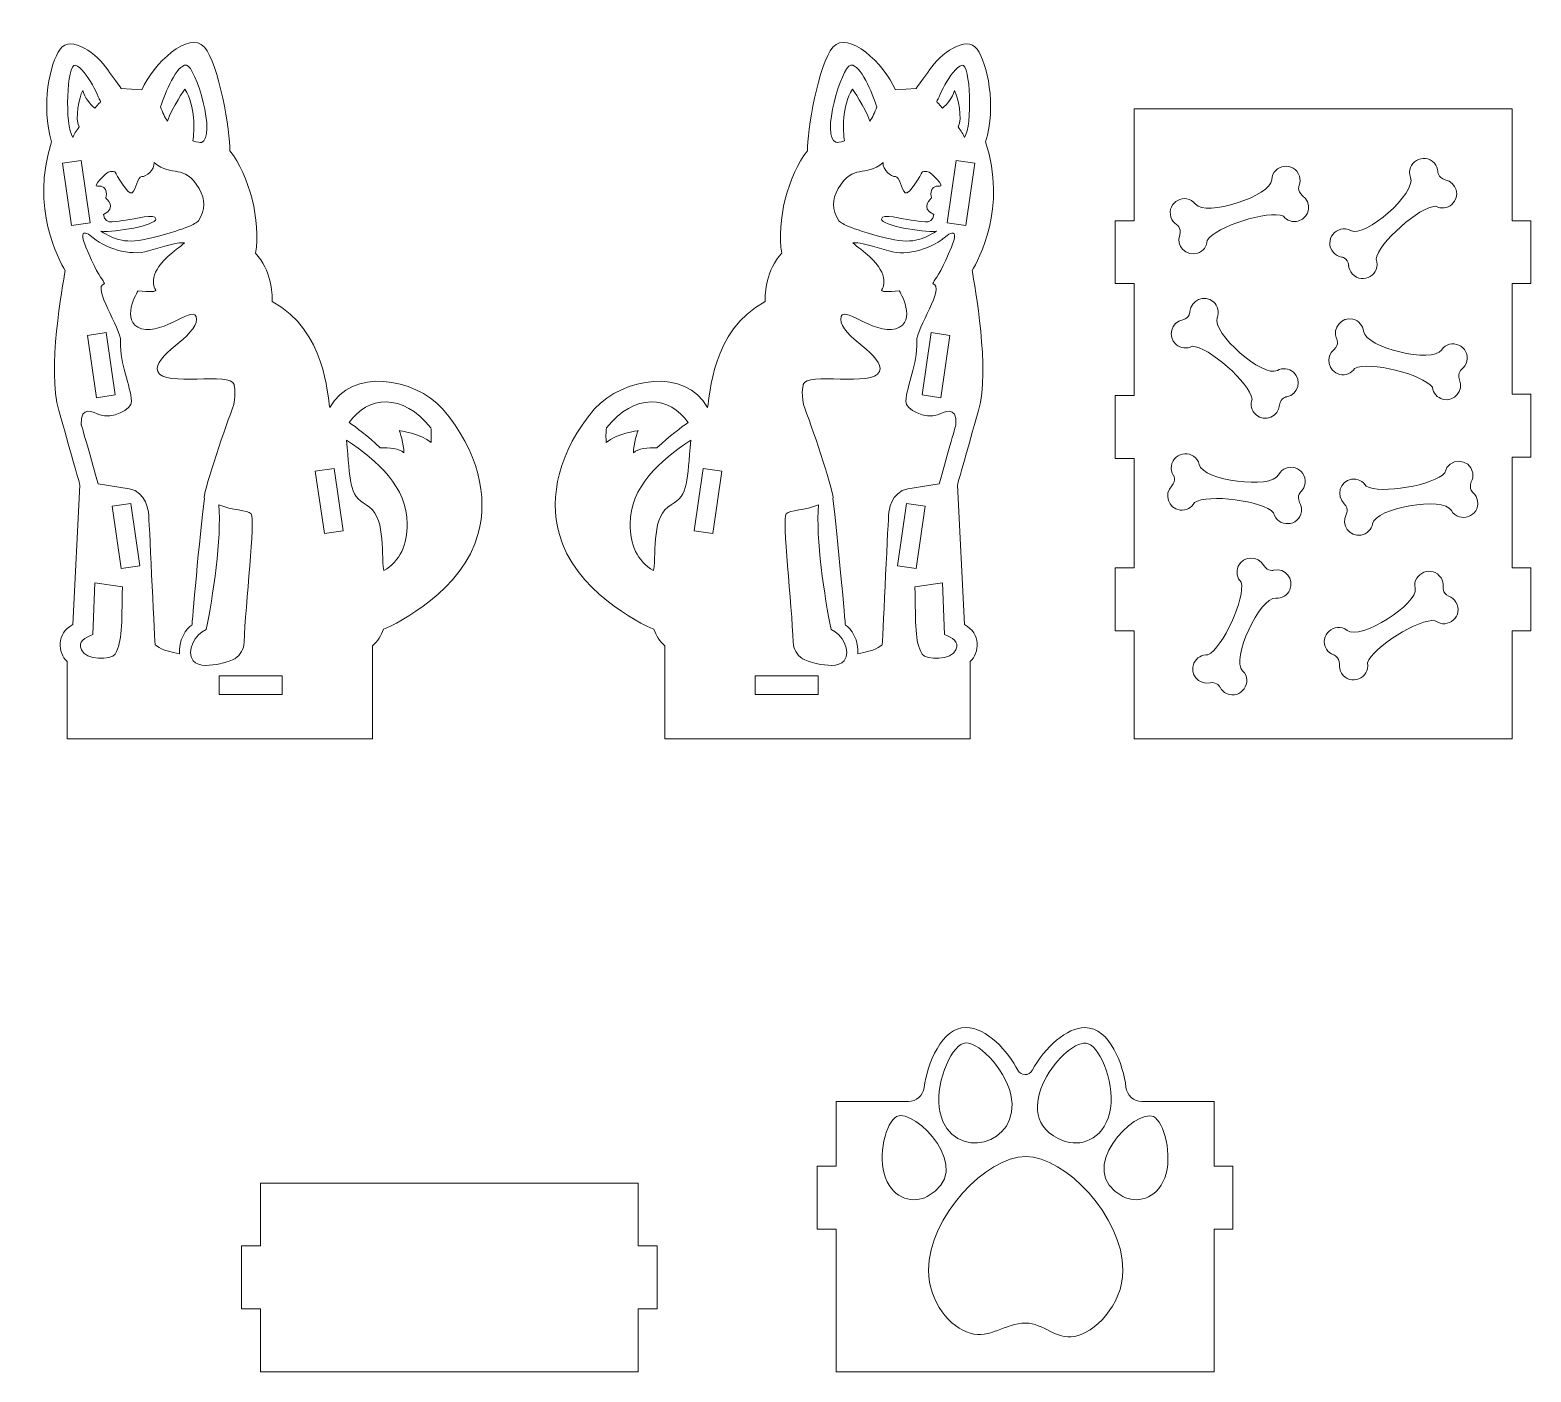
# Model space of a CAD drawing. Header units: inches. Extents: x 108 to 783, y 166 to 769.
import ezdxf

# ---------------------------------------------------------------- set-up
doc = ezdxf.new("R2010")
doc.units = ezdxf.units.IN
doc.header["$MEASUREMENT"] = 0
doc.layers.add('_U+0421_U+043B_U+043E_U+0439 1', color=7, linetype='Continuous')

# ---------------------------------------------------------------- blocks, each defined once
blk = doc.blocks.new('block 2')
at = {"layer": '_U+0421_U+043B_U+043E_U+0439 1', "color": 1, "lineweight": 9, "true_color": 0xff0000}
for points in [[(126.2, 681.51), (122.11, 709.54), (130.51, 710.78), (134.6, 682.75), (126.2, 681.51)], [(520.22, 682.75), (524.32, 710.78), (532.72, 709.54), (528.62, 681.51), (520.22, 682.75)], [(133.36, 632.04), (141.76, 633.28), (145.85, 605.25), (137.45, 604.01), (133.36, 632.04)], [(517.37, 604.01), (508.97, 605.25), (513.07, 633.28), (521.47, 632.04), (517.37, 604.01)], [(240.01, 542.85), (235.91, 570.88), (244.33, 572.08), (248.43, 544.05), (240.01, 542.85)], [(406.39, 544.05), (410.49, 572.08), (418.91, 570.88), (414.82, 542.85), (406.39, 544.05)], [(148.55, 527.1), (144.46, 555.13), (152.86, 556.37), (156.95, 528.34), (148.55, 527.1)], [(497.87, 528.34), (501.96, 556.37), (510.36, 555.13), (506.27, 527.1), (497.87, 528.34)], [(220.93, 470.38), (192.6, 470.38), (192.6, 478.89), (220.93, 478.89), (220.93, 470.38)], [(433.89, 478.89), (462.22, 478.89), (462.22, 470.38), (433.89, 470.38), (433.89, 478.89)]]:
    blk.add_lwpolyline(points, dxfattribs=at)
for points, knots in [([(293.21, 598.99), (280.19, 613.13), (252.33, 617.53), (242.41, 599.66), (241.12, 604.99), (240.92, 633.86), (216.46, 647.32), (216.58, 651.38), (216.05, 661.24), (209.01, 669.06), (211.49, 683.22), (206.19, 704.37), (197.44, 715.07), (197.72, 723.38), (192.46, 754.52), (185.99, 761.76), (179.1, 769.45), (162.9, 754.29), (157.88, 742.58), (157.88, 742.58), (148.52, 743.1), (148.52, 743.1), (147.53, 744.88), (144.64, 748.21), (142.46, 751.57), (137.92, 758.57), (125.98, 767.56), (121.04, 760.78), (116.53, 754.58), (112.29, 735.44), (117.25, 719.12), (107.51, 689.43), (120.46, 666.03), (123.38, 661.21), (122.07, 654.35), (115.23, 616.47), (120.44, 598.25), (125.41, 580.92), (129.29, 567.12), (129.98, 564.67), (129.98, 564.67), (126.75, 501.94), (126.75, 501.94), (119.2, 497.83), (120.02, 489.16), (124.17, 485.3), (124.17, 485.3), (124.17, 450.54), (124.17, 450.54), (124.17, 450.54), (261.69, 450.54), (261.69, 450.54), (261.69, 450.54), (261.7, 492.37), (261.7, 492.37), (263.96, 494.53), (265.65, 497.01), (266.59, 499.87), (273.14, 502.46), (302.39, 517.33), (309.23, 542.83), (313.68, 559.41), (309.62, 579.64), (293.21, 598.99)], [0, 0, 0, 0, 1, 1, 1, 2, 2, 2, 3, 3, 3, 4, 4, 4, 5, 5, 5, 6, 6, 6, 7, 7, 7, 8, 8, 8, 9, 9, 9, 10, 10, 10, 11, 11, 11, 12, 12, 12, 13, 13, 13, 14, 14, 14, 15, 15, 15, 16, 16, 16, 17, 17, 17, 18, 18, 18, 19, 19, 19, 20, 20, 20, 21, 21, 21, 21]), ([(345.59, 542.83), (352.43, 517.33), (381.68, 502.46), (388.24, 499.87), (389.18, 497.01), (390.86, 494.53), (393.13, 492.37), (393.13, 492.37), (393.13, 450.54), (393.13, 450.54), (393.13, 450.54), (530.65, 450.54), (530.65, 450.54), (530.65, 450.54), (530.65, 485.3), (530.65, 485.3), (534.8, 489.16), (535.62, 497.83), (528.07, 501.94), (528.07, 501.94), (524.84, 564.67), (524.84, 564.67), (525.53, 567.12), (529.42, 580.92), (534.38, 598.25), (539.59, 616.47), (532.75, 654.35), (531.44, 661.21), (534.36, 666.03), (547.31, 689.43), (537.57, 719.12), (542.53, 735.44), (538.29, 754.58), (533.78, 760.78), (528.84, 767.56), (516.9, 758.57), (512.37, 751.57), (510.18, 748.21), (507.29, 744.88), (506.3, 743.1), (506.3, 743.1), (496.94, 742.58), (496.94, 742.58), (491.92, 754.29), (475.72, 769.45), (468.84, 761.76), (462.36, 754.52), (457.11, 723.38), (457.38, 715.07), (448.64, 704.37), (443.33, 683.23), (445.81, 669.06), (438.77, 661.24), (438.24, 651.38), (438.36, 647.32), (413.9, 633.86), (413.7, 604.99), (412.41, 599.66), (402.49, 617.53), (374.63, 613.13), (361.61, 598.99), (345.2, 579.64), (341.14, 559.41), (345.59, 542.83)], [0, 0, 0, 0, 1, 1, 1, 2, 2, 2, 3, 3, 3, 4, 4, 4, 5, 5, 5, 6, 6, 6, 7, 7, 7, 8, 8, 8, 9, 9, 9, 10, 10, 10, 11, 11, 11, 12, 12, 12, 13, 13, 13, 14, 14, 14, 15, 15, 15, 16, 16, 16, 17, 17, 17, 18, 18, 18, 19, 19, 19, 20, 20, 20, 21, 21, 21, 21]), ([(127.85, 753.66), (133.16, 752.05), (139.28, 737.09), (139.28, 737.09), (139.28, 737.09), (138.18, 735.97), (136.62, 734.27), (134.57, 736.25), (132.27, 738.7), (131.21, 742.21), (129.62, 739.1), (127.63, 729.64), (129.57, 725.84), (128.3, 724.09), (127.29, 722.45), (126.82, 721.16), (122.94, 726.47), (124.18, 754.35), (127.85, 753.66)], [0, 0, 0, 0, 1, 1, 1, 2, 2, 2, 3, 3, 3, 4, 4, 4, 5, 5, 5, 6, 6, 6, 6]), ([(177.89, 753.64), (182.18, 753.03), (191.58, 721.16), (184.63, 718.91), (184.21, 718.78), (182.76, 718.9), (180.81, 719.54), (181.38, 723.98), (182.19, 735.25), (177.17, 742.79), (177.17, 742.79), (171.61, 734.9), (169.35, 728.44), (168.15, 730.24), (167.08, 732.36), (166.25, 734.85), (168.29, 740.97), (173.6, 754.25), (177.89, 753.64)], [0, 0, 0, 0, 1, 1, 1, 2, 2, 2, 3, 3, 3, 4, 4, 4, 5, 5, 5, 6, 6, 6, 6]), ([(488.58, 734.85), (487.75, 732.36), (486.67, 730.24), (485.47, 728.44), (483.21, 734.9), (477.65, 742.79), (477.65, 742.79), (472.63, 735.26), (473.44, 723.98), (474.01, 719.54), (472.07, 718.9), (470.61, 718.78), (470.19, 718.92), (463.24, 721.16), (472.64, 753.03), (476.93, 753.64), (481.22, 754.25), (486.53, 740.97), (488.58, 734.85)], [0, 0, 0, 0, 1, 1, 1, 2, 2, 2, 3, 3, 3, 4, 4, 4, 5, 5, 5, 6, 6, 6, 6]), ([(528, 721.16), (527.54, 722.45), (526.52, 724.09), (525.25, 725.84), (527.2, 729.64), (525.2, 739.1), (523.62, 742.21), (522.55, 738.7), (520.25, 736.25), (518.2, 734.27), (516.64, 735.97), (515.54, 737.09), (515.54, 737.09), (515.54, 737.09), (521.67, 752.05), (526.98, 753.66), (530.64, 754.35), (531.88, 726.47), (528, 721.16)], [0, 0, 0, 0, 1, 1, 1, 2, 2, 2, 3, 3, 3, 4, 4, 4, 5, 5, 5, 6, 6, 6, 6]), ([(782.99, 655.32), (782.99, 655.32), (782.99, 683.65), (782.99, 683.65), (782.99, 683.65), (774.47, 683.65), (774.47, 683.65), (774.47, 683.65), (774.47, 734), (774.47, 734), (774.47, 734), (604.39, 734), (604.39, 734), (604.39, 734), (604.39, 683.65), (604.39, 683.65), (604.39, 683.65), (595.9, 683.65), (595.9, 683.65), (595.9, 683.65), (595.9, 655.32), (595.9, 655.32), (595.9, 655.32), (604.39, 655.32), (604.39, 655.32), (604.39, 655.32), (604.39, 605.03), (604.39, 605.03), (604.39, 605.03), (595.9, 605.03), (595.9, 605.03), (595.9, 605.03), (595.9, 576.7), (595.9, 576.7), (595.9, 576.7), (604.39, 576.7), (604.39, 576.7), (604.39, 576.7), (604.39, 527.44), (604.39, 527.44), (604.39, 527.44), (595.9, 527.44), (595.9, 527.44), (595.9, 527.44), (595.9, 499.11), (595.9, 499.11), (595.9, 499.11), (604.39, 499.11), (604.39, 499.11), (604.39, 499.11), (604.39, 450.54), (604.39, 450.54), (604.39, 450.54), (774.47, 450.54), (774.47, 450.54), (774.47, 450.54), (774.47, 499.13), (774.47, 499.13), (774.47, 499.13), (782.99, 499.13), (782.99, 499.13), (782.99, 499.13), (782.99, 527.45), (782.99, 527.45), (782.99, 527.45), (774.47, 527.45), (774.47, 527.45), (774.47, 527.45), (774.47, 577.23), (774.47, 577.23), (774.47, 577.23), (782.99, 577.23), (782.99, 577.23), (782.99, 577.23), (782.99, 605.55), (782.99, 605.55), (782.99, 605.55), (774.47, 605.55), (774.47, 605.55), (774.47, 605.55), (774.47, 655.32), (774.47, 655.32), (774.47, 655.32), (782.99, 655.32), (782.99, 655.32), (782.99, 655.32), (782.99, 655.32), (782.99, 655.32)], [0, 0, 0, 0, 1, 1, 1, 2, 2, 2, 3, 3, 3, 4, 4, 4, 5, 5, 5, 6, 6, 6, 7, 7, 7, 8, 8, 8, 9, 9, 9, 10, 10, 10, 11, 11, 11, 12, 12, 12, 13, 13, 13, 14, 14, 14, 15, 15, 15, 16, 16, 16, 17, 17, 17, 18, 18, 18, 19, 19, 19, 20, 20, 20, 21, 21, 21, 22, 22, 22, 23, 23, 23, 24, 24, 24, 25, 25, 25, 26, 26, 26, 27, 27, 27, 28, 28, 28, 29, 29, 29, 29]), ([(143.73, 705.84), (146.03, 706.15), (146.03, 705.15), (146.03, 705.15), (146.03, 705.15), (151.66, 694.8), (153.5, 696.18), (155.34, 697.56), (155.84, 703.67), (157.83, 703.51), (159.78, 703.36), (163.56, 706.33), (163.41, 709.89), (171.63, 702.73), (176.68, 709.83), (183.61, 698.08), (186.49, 693.2), (186.52, 688.56), (183.37, 683.63), (182.67, 682.83), (179.22, 680.24), (162.4, 675.95), (150.32, 672.86), (145.77, 675.16), (139.39, 678.92), (145.96, 678.25), (164.12, 681.6), (164.12, 684.39), (164.12, 687.3), (154.53, 684.1), (150.7, 683.94), (146.87, 683.79), (141.24, 680.94), (140.63, 686.45), (147.06, 689.52), (141.63, 693.79), (141.63, 693.79), (141.63, 693.79), (143.24, 699.76), (137.88, 699.2), (135.49, 698.59), (141.43, 705.53), (143.73, 705.84)], [0, 0, 0, 0, 1, 1, 1, 2, 2, 2, 3, 3, 3, 4, 4, 4, 5, 5, 5, 6, 6, 6, 7, 7, 7, 8, 8, 8, 9, 9, 9, 10, 10, 10, 11, 11, 11, 12, 12, 12, 13, 13, 13, 14, 14, 14, 14]), ([(516.94, 699.2), (511.58, 699.76), (513.19, 693.79), (513.19, 693.79), (513.19, 693.79), (507.76, 689.52), (514.19, 686.45), (513.58, 680.94), (507.95, 683.79), (504.12, 683.94), (500.29, 684.1), (490.7, 687.3), (490.7, 684.39), (490.7, 681.6), (508.86, 678.25), (515.43, 678.92), (509.06, 675.16), (504.5, 672.86), (492.42, 675.95), (475.6, 680.24), (472.15, 682.83), (471.46, 683.63), (468.3, 688.56), (468.34, 693.2), (471.21, 698.08), (478.14, 709.83), (483.19, 702.73), (491.41, 709.89), (491.26, 706.33), (495.04, 703.36), (496.99, 703.51), (498.98, 703.67), (499.48, 697.56), (501.32, 696.18), (503.16, 694.8), (508.8, 705.15), (508.8, 705.15), (508.8, 705.15), (508.8, 706.15), (511.1, 705.84), (513.39, 705.53), (519.33, 698.59), (516.94, 699.2)], [0, 0, 0, 0, 1, 1, 1, 2, 2, 2, 3, 3, 3, 4, 4, 4, 5, 5, 5, 6, 6, 6, 7, 7, 7, 8, 8, 8, 9, 9, 9, 10, 10, 10, 11, 11, 11, 12, 12, 12, 13, 13, 13, 14, 14, 14, 14]), ([(678.5, 683.58), (675.9, 682.75), (673.16, 683.68), (671.56, 685.71), (664.88, 688.6), (641.08, 681), (637.29, 674.74), (637.17, 672.16), (635.48, 669.81), (632.88, 668.98), (627.81, 667.36), (623.15, 672.3), (624.94, 677.22), (624.94, 677.22), (624.95, 677.22), (624.95, 677.22), (625.8, 680.59), (623.44, 681.94), (623.44, 681.94), (623.44, 681.94), (623.43, 681.94), (623.43, 681.94), (622.31, 682.71), (621.42, 683.85), (620.98, 685.25), (618.82, 691.99), (627.68, 696.67), (632.05, 691.14), (632.05, 691.14), (632.05, 691.13), (632.05, 691.13), (636.59, 685.3), (666.08, 694.74), (666.32, 702.1), (666.32, 702.1), (666.31, 702.1), (666.31, 702.1), (666.65, 709.14), (676.59, 710.48), (678.75, 703.73), (679.19, 702.34), (679.13, 700.9), (678.67, 699.62), (678.67, 699.62), (678.66, 699.62), (678.66, 699.62), (678.66, 699.62), (677.52, 697.14), (680.17, 694.9), (680.17, 694.9), (680.18, 694.9), (680.18, 694.9), (684.48, 691.94), (683.58, 685.21), (678.5, 683.58)], [0, 0, 0, 0, 1, 1, 1, 2, 2, 2, 3, 3, 3, 4, 4, 4, 5, 5, 5, 6, 6, 6, 7, 7, 7, 8, 8, 8, 9, 9, 9, 10, 10, 10, 11, 11, 11, 12, 12, 12, 13, 13, 13, 14, 14, 14, 15, 15, 15, 16, 16, 16, 17, 17, 17, 18, 18, 18, 18]), ([(701.85, 679.19), (701.85, 679.19), (701.84, 679.19), (701.84, 679.19), (708.35, 675.68), (731.54, 696.2), (728.79, 703.03), (728.79, 703.03), (728.78, 703.03), (728.78, 703.03), (726.26, 709.61), (734.81, 714.84), (739.51, 709.53), (740.48, 708.44), (741, 707.09), (741.09, 705.73), (741.09, 705.73), (741.09, 705.73), (741.09, 705.73), (741.09, 705.73), (741.04, 703.01), (744.37, 702.02), (744.37, 702.02), (744.37, 702.03), (744.37, 702.03), (749.51, 701.05), (751.4, 694.52), (747.4, 690.99), (745.36, 689.18), (742.47, 688.93), (740.19, 690.14), (732.91, 690.1), (714.19, 673.55), (713.25, 666.3), (715.78, 659.7), (707.21, 654.5), (702.53, 659.79), (701.56, 660.89), (701.03, 662.24), (700.94, 663.6), (700.94, 663.6), (700.95, 663.6), (700.95, 663.6), (700.38, 667.03), (697.66, 667.31), (697.66, 667.31), (697.66, 667.31), (697.66, 667.3), (697.66, 667.3), (696.32, 667.56), (695.05, 668.24), (694.08, 669.34), (689.39, 674.64), (695.62, 682.5), (701.85, 679.19)], [0, 0, 0, 0, 1, 1, 1, 2, 2, 2, 3, 3, 3, 4, 4, 4, 5, 5, 5, 6, 6, 6, 7, 7, 7, 8, 8, 8, 9, 9, 9, 10, 10, 10, 11, 11, 11, 12, 12, 12, 13, 13, 13, 14, 14, 14, 15, 15, 15, 16, 16, 16, 17, 17, 17, 18, 18, 18, 18]), ([(174.75, 488.8), (166.93, 490.23), (164.67, 491.92), (163.87, 492.82), (163.27, 500.09), (161.17, 549.77), (160.83, 552.18), (160.83, 552.18), (159.98, 561.79), (152.2, 562.98), (152.2, 562.98), (138.17, 565.3), (138.17, 565.3), (135.33, 575.37), (130.6, 591.83), (130.6, 591.83), (130.21, 600.96), (136.06, 597.39), (138.9, 596.29), (144.17, 594.25), (153.48, 598.52), (153.21, 602.46), (152.71, 609.67), (147.88, 618.55), (148.27, 629.4), (148.47, 635.1), (135.19, 653.99), (140.92, 655.25), (141.15, 655.3), (140.67, 656.17), (139.79, 657.43), (138.74, 658.96), (134.5, 666.01), (131.5, 675.13), (130.33, 678.68), (132.7, 678.66), (134.6, 676.99), (141.09, 671.27), (152.13, 667.53), (160.88, 670.05), (173.42, 673.68), (173.6, 673.81), (177.05, 673.69), (175.94, 672.73), (174.73, 671.76), (173.4, 670.77), (161.35, 661.78), (162.37, 654.98), (164, 652.73), (164.94, 651.44), (161.27, 651.7), (156.1, 652.12), (156.1, 652.12), (147.56, 638.13), (157.67, 635.06), (167.78, 632), (182.18, 647.01), (182.49, 639.35), (182.79, 631.69), (162.27, 622.81), (165.02, 615.76), (167.78, 608.71), (198.12, 615.76), (199.34, 609.94), (199.34, 609.42), (200.74, 604.75), (198.47, 598.78), (194.48, 588.32), (184.93, 559.52), (185.97, 558.63), (183.82, 541.9), (180.38, 501.68), (180.38, 501.68), (177.77, 500.76), (174.15, 494.16), (174.75, 488.8)], [0, 0, 0, 0, 1, 1, 1, 2, 2, 2, 3, 3, 3, 4, 4, 4, 5, 5, 5, 6, 6, 6, 7, 7, 7, 8, 8, 8, 9, 9, 9, 10, 10, 10, 11, 11, 11, 12, 12, 12, 13, 13, 13, 14, 14, 14, 15, 15, 15, 16, 16, 16, 17, 17, 17, 18, 18, 18, 19, 19, 19, 20, 20, 20, 21, 21, 21, 22, 22, 22, 23, 23, 23, 24, 24, 24, 25, 25, 25, 25]), ([(474.45, 501.67), (474.45, 501.67), (471, 541.9), (468.85, 558.63), (469.89, 559.52), (460.34, 588.31), (456.35, 598.78), (454.08, 604.75), (455.48, 609.42), (455.48, 609.94), (456.71, 615.76), (487.04, 608.71), (489.8, 615.76), (492.56, 622.81), (472.03, 631.69), (472.33, 639.35), (472.64, 647.01), (487.04, 632), (497.15, 635.06), (507.26, 638.13), (498.72, 652.12), (498.72, 652.12), (493.56, 651.7), (489.88, 651.44), (490.82, 652.73), (492.46, 654.98), (493.48, 661.78), (481.43, 670.77), (480.1, 671.76), (478.88, 672.73), (477.78, 673.69), (481.22, 673.81), (481.4, 673.67), (493.94, 670.05), (502.69, 667.52), (513.73, 671.27), (520.23, 676.99), (522.13, 678.66), (524.49, 678.68), (523.33, 675.13), (520.33, 666.01), (516.09, 658.96), (515.03, 657.43), (514.16, 656.17), (513.67, 655.3), (513.91, 655.25), (519.63, 653.99), (506.35, 635.1), (506.55, 629.4), (506.94, 618.55), (502.11, 609.67), (501.61, 602.45), (501.34, 598.52), (510.65, 594.25), (515.92, 596.29), (518.77, 597.39), (524.61, 600.95), (524.22, 591.83), (524.22, 591.83), (519.49, 575.37), (516.65, 565.3), (516.65, 565.3), (502.62, 562.98), (502.62, 562.98), (494.84, 561.79), (493.99, 552.18), (493.99, 552.18), (493.66, 549.77), (491.56, 500.09), (490.96, 492.81), (490.15, 491.92), (487.89, 490.23), (480.07, 488.79), (480.67, 494.16), (477.05, 500.76), (474.45, 501.67)], [0, 0, 0, 0, 1, 1, 1, 2, 2, 2, 3, 3, 3, 4, 4, 4, 5, 5, 5, 6, 6, 6, 7, 7, 7, 8, 8, 8, 9, 9, 9, 10, 10, 10, 11, 11, 11, 12, 12, 12, 13, 13, 13, 14, 14, 14, 15, 15, 15, 16, 16, 16, 17, 17, 17, 18, 18, 18, 19, 19, 19, 20, 20, 20, 21, 21, 21, 22, 22, 22, 23, 23, 23, 24, 24, 24, 25, 25, 25, 25]), ([(629.52, 642.72), (629.84, 647.95), (636.09, 650.62), (640.09, 647.1), (642.14, 645.3), (642.75, 642.46), (641.84, 640.05), (641.84, 640.05), (641.83, 640.05), (641.83, 640.05), (639.17, 633.16), (662.42, 612.72), (668.86, 616.3), (668.86, 616.3), (668.85, 616.3), (668.85, 616.3), (671.13, 617.52), (674.02, 617.27), (676.07, 615.47), (680.06, 611.96), (678.23, 605.42), (673.08, 604.43), (673.08, 604.43), (673.07, 604.43), (673.07, 604.43), (673.07, 604.43), (670.36, 604.14), (669.8, 600.71), (669.8, 600.71), (669.8, 600.71), (669.8, 600.71), (669.48, 595.49), (663.24, 592.8), (659.24, 596.32), (657.18, 598.13), (656.57, 600.96), (657.49, 603.37), (656.54, 610.59), (637.78, 627.1), (630.47, 627.13), (628.19, 625.91), (625.31, 626.15), (623.25, 627.96), (619.26, 631.47), (621.1, 638.01), (626.25, 639), (626.25, 639), (626.25, 639), (626.25, 639), (629.58, 639.99), (629.52, 642.72), (629.52, 642.72), (629.52, 642.72), (629.52, 642.72), (629.52, 642.72)], [0, 0, 0, 0, 1, 1, 1, 2, 2, 2, 3, 3, 3, 4, 4, 4, 5, 5, 5, 6, 6, 6, 7, 7, 7, 8, 8, 8, 9, 9, 9, 10, 10, 10, 11, 11, 11, 12, 12, 12, 13, 13, 13, 14, 14, 14, 15, 15, 15, 16, 16, 16, 17, 17, 17, 18, 18, 18, 18]), ([(694.38, 625.69), (694.38, 625.69), (694.39, 625.68), (694.39, 625.68), (696.87, 628.11), (695.55, 630.5), (695.55, 630.5), (695.55, 630.5), (695.54, 630.5), (695.54, 630.5), (693.4, 635.28), (697.69, 640.55), (702.86, 639.3), (705.52, 638.65), (707.38, 636.43), (707.69, 633.87), (707.69, 633.87), (707.68, 633.87), (707.68, 633.87), (708.53, 626.53), (738.62, 619.25), (742.66, 625.42), (742.66, 625.42), (742.65, 625.42), (742.65, 625.42), (746.6, 631.25), (755.79, 627.23), (754.12, 620.35), (753.78, 618.92), (752.98, 617.72), (751.92, 616.87), (751.92, 616.87), (751.91, 616.88), (751.91, 616.88), (751.91, 616.88), (749.65, 615.36), (750.75, 612.06), (750.75, 612.06), (750.75, 612.06), (750.75, 612.06), (752.89, 607.29), (748.62, 602.01), (743.44, 603.26), (740.78, 603.9), (738.92, 606.12), (738.61, 608.69), (734.41, 614.63), (710.13, 620.52), (703.64, 617.14), (702.19, 615), (699.53, 613.87), (696.87, 614.51), (691.7, 615.77), (690.29, 622.41), (694.38, 625.69)], [0, 0, 0, 0, 1, 1, 1, 2, 2, 2, 3, 3, 3, 4, 4, 4, 5, 5, 5, 6, 6, 6, 7, 7, 7, 8, 8, 8, 9, 9, 9, 10, 10, 10, 11, 11, 11, 12, 12, 12, 13, 13, 13, 14, 14, 14, 15, 15, 15, 16, 16, 16, 17, 17, 17, 18, 18, 18, 18]), ([(287.99, 583.89), (283.5, 587.77), (273.69, 589.2), (273.69, 589.2), (273.69, 589.2), (275.94, 582.87), (275.74, 579.19), (273.68, 581.25), (269.16, 581.6), (265.16, 581.44), (259.51, 586.79), (254.07, 590.83), (251.2, 592.85), (259.21, 604.73), (275.29, 606.39), (287.93, 590.41), (288.13, 588.26), (288.19, 586.04), (287.99, 583.89)], [0, 0, 0, 0, 1, 1, 1, 2, 2, 2, 3, 3, 3, 4, 4, 4, 5, 5, 5, 6, 6, 6, 6]), ([(366.89, 590.41), (379.54, 606.39), (395.61, 604.73), (403.63, 592.85), (400.75, 590.83), (395.32, 586.79), (389.67, 581.44), (385.67, 581.6), (381.14, 581.25), (379.09, 579.19), (378.88, 582.87), (381.13, 589.2), (381.13, 589.2), (381.13, 589.2), (371.33, 587.77), (366.83, 583.89), (366.63, 586.04), (366.69, 588.26), (366.89, 590.41)], [0, 0, 0, 0, 1, 1, 1, 2, 2, 2, 3, 3, 3, 4, 4, 4, 5, 5, 5, 6, 6, 6, 6]), ([(266.68, 526.2), (265.39, 535.29), (267.71, 551.02), (258.82, 555.79), (250.8, 560.09), (251.68, 566.79), (249.95, 584.82), (263.94, 575.59), (277.25, 563.77), (277.27, 547.26), (277.27, 538.01), (274.28, 530.48), (266.68, 526.2)], [0, 0, 0, 0, 1, 1, 1, 2, 2, 2, 3, 3, 3, 4, 4, 4, 4]), ([(377.56, 547.26), (377.57, 563.77), (390.88, 575.59), (404.88, 584.82), (403.14, 566.79), (404.02, 560.09), (396.01, 555.79), (387.12, 551.02), (389.43, 535.29), (388.14, 526.2), (380.55, 530.48), (377.55, 538.01), (377.56, 547.26)], [0, 0, 0, 0, 1, 1, 1, 2, 2, 2, 3, 3, 3, 4, 4, 4, 4]), ([(681.32, 565.5), (681.14, 564.04), (680.47, 562.77), (679.51, 561.8), (679.51, 561.8), (679.5, 561.81), (679.5, 561.81), (679.5, 561.81), (677.42, 560.05), (678.87, 556.89), (678.87, 556.89), (678.88, 556.89), (678.88, 556.89), (679.57, 555.72), (679.89, 554.31), (679.7, 552.86), (678.8, 545.85), (668.79, 545.33), (667.18, 552.21), (662.35, 557.66), (637.57, 560.87), (631.49, 556.8), (630.28, 554.51), (627.76, 553.1), (625.05, 553.45), (619.77, 554.13), (617.65, 560.58), (621.36, 564.28), (621.36, 564.28), (621.36, 564.27), (621.36, 564.27), (623.56, 566.96), (621.99, 569.19), (621.99, 569.19), (621.99, 569.19), (621.99, 569.19), (621.99, 569.19), (621.3, 570.36), (620.98, 571.77), (621.16, 573.22), (622.06, 580.24), (632.08, 580.74), (633.69, 573.87), (633.69, 573.87), (633.68, 573.87), (633.68, 573.87), (635.33, 566.66), (666.04, 562.72), (669.37, 569.28), (669.37, 569.28), (669.37, 569.29), (669.37, 569.29), (672.66, 575.52), (682.23, 572.53), (681.32, 565.5)], [0, 0, 0, 0, 1, 1, 1, 2, 2, 2, 3, 3, 3, 4, 4, 4, 5, 5, 5, 6, 6, 6, 7, 7, 7, 8, 8, 8, 9, 9, 9, 10, 10, 10, 11, 11, 11, 12, 12, 12, 13, 13, 13, 14, 14, 14, 15, 15, 15, 16, 16, 16, 17, 17, 17, 18, 18, 18, 18]), ([(747.15, 553.29), (747.15, 553.29), (747.16, 553.29), (747.16, 553.29), (743.48, 559.7), (712.96, 554.49), (711.69, 547.24), (711.69, 547.24), (711.7, 547.24), (711.7, 547.24), (711.21, 544.7), (709.21, 542.61), (706.51, 542.15), (701.28, 541.26), (697.34, 546.79), (699.81, 551.43), (699.81, 551.43), (699.82, 551.43), (699.82, 551.43), (699.82, 551.43), (701.29, 553.72), (698.98, 556.31), (698.98, 556.31), (698.98, 556.31), (698.98, 556.31), (695.13, 559.85), (696.96, 566.39), (702.22, 567.28), (704.91, 567.74), (707.5, 566.44), (708.79, 564.2), (715.01, 560.4), (739.64, 564.59), (744.26, 570.26), (745.59, 577.2), (755.61, 577.1), (756.8, 570.14), (757.05, 568.69), (756.78, 567.27), (756.14, 566.07), (756.14, 566.07), (756.14, 566.07), (756.14, 566.07), (754.82, 562.86), (756.97, 561.19), (756.97, 561.19), (756.97, 561.19), (756.98, 561.19), (756.98, 561.19), (757.98, 560.27), (758.7, 559.02), (758.94, 557.57), (760.14, 550.6), (750.7, 547.2), (747.15, 553.29)], [0, 0, 0, 0, 1, 1, 1, 2, 2, 2, 3, 3, 3, 4, 4, 4, 5, 5, 5, 6, 6, 6, 7, 7, 7, 8, 8, 8, 9, 9, 9, 10, 10, 10, 11, 11, 11, 12, 12, 12, 13, 13, 13, 14, 14, 14, 15, 15, 15, 16, 16, 16, 17, 17, 17, 18, 18, 18, 18]), ([(180.89, 485.6), (177.71, 490.05), (181.77, 497.64), (186.79, 499.63), (189.77, 514.11), (193.78, 540.87), (192.49, 555.81), (198.42, 553.28), (205.38, 553.56), (207.03, 551.7), (208.97, 549.52), (204.44, 510.7), (203.88, 493.95), (203.78, 490.91), (202.18, 488.22), (199.77, 486.63), (199.77, 486.6), (199.78, 486.57), (199.78, 486.54), (198.65, 485.93), (196.02, 484.89), (192.91, 484.25), (192.91, 484.25), (192.91, 484.25), (192.91, 484.25), (189.18, 483.48), (183.55, 482.74), (180.89, 485.6)], [0, 0, 0, 0, 1, 1, 1, 2, 2, 2, 3, 3, 3, 4, 4, 4, 5, 5, 5, 6, 6, 6, 7, 7, 7, 8, 8, 8, 9, 9, 9, 9]), ([(461.91, 484.25), (461.91, 484.25), (461.91, 484.25), (461.91, 484.25), (458.8, 484.89), (456.17, 485.92), (455.04, 486.54), (455.05, 486.57), (455.05, 486.6), (455.06, 486.62), (452.64, 488.21), (451.04, 490.91), (450.94, 493.95), (450.39, 510.7), (445.85, 549.52), (447.79, 551.7), (449.44, 553.56), (456.4, 553.28), (462.33, 555.81), (461.05, 540.87), (465.06, 514.11), (468.04, 499.63), (473.06, 497.64), (477.11, 490.04), (473.93, 485.59), (471.27, 482.74), (465.65, 483.48), (461.91, 484.25)], [0, 0, 0, 0, 1, 1, 1, 2, 2, 2, 3, 3, 3, 4, 4, 4, 5, 5, 5, 6, 6, 6, 7, 7, 7, 8, 8, 8, 9, 9, 9, 9]), ([(674.45, 517.53), (673.31, 515.04), (670.77, 513.64), (668.2, 513.82), (668.2, 513.82), (668.2, 513.83), (668.2, 513.83), (660.82, 514.4), (647.92, 486.26), (653.2, 481.12), (653.2, 481.12), (653.21, 481.13), (653.21, 481.13), (658.17, 476.14), (652.47, 467.89), (646.03, 470.84), (644.7, 471.45), (643.67, 472.47), (643.04, 473.67), (643.04, 473.67), (643.05, 473.68), (643.05, 473.68), (643.05, 473.68), (641.99, 476.19), (638.54, 475.75), (638.54, 475.75), (638.54, 475.74), (638.54, 475.74), (633.45, 474.55), (629.08, 479.76), (631.31, 484.6), (632.45, 487.09), (634.98, 488.48), (637.56, 488.3), (644.19, 491.29), (654.63, 513.99), (652.55, 521.01), (650.73, 522.84), (650.13, 525.67), (651.27, 528.15), (653.49, 532.99), (660.28, 533.1), (662.71, 528.46), (662.71, 528.46), (662.71, 528.45), (662.71, 528.45), (664.62, 525.55), (667.21, 526.39), (667.21, 526.39), (667.21, 526.39), (667.21, 526.39), (667.21, 526.39), (672.32, 527.58), (676.66, 522.36), (674.45, 517.53)], [0, 0, 0, 0, 1, 1, 1, 2, 2, 2, 3, 3, 3, 4, 4, 4, 5, 5, 5, 6, 6, 6, 7, 7, 7, 8, 8, 8, 9, 9, 9, 10, 10, 10, 11, 11, 11, 12, 12, 12, 13, 13, 13, 14, 14, 14, 15, 15, 15, 16, 16, 16, 17, 17, 17, 18, 18, 18, 18]), ([(739.94, 503.65), (732.75, 504.82), (711.52, 491.65), (709.38, 484.65), (710.76, 477.73), (701.45, 474.03), (697.72, 480.04), (696.95, 481.28), (696.65, 482.69), (696.79, 484.05), (696.79, 484.05), (696.8, 484.05), (696.8, 484.05), (696.81, 487.53), (694.18, 488.26), (694.18, 488.26), (694.18, 488.26), (694.18, 488.25), (694.18, 488.25), (692.9, 488.73), (691.77, 489.61), (690.99, 490.86), (687.25, 496.87), (694.71, 503.58), (700.29, 499.28), (700.29, 499.28), (700.29, 499.27), (700.29, 499.27), (706.12, 494.72), (732.41, 511.07), (730.85, 518.27), (730.85, 518.27), (730.84, 518.26), (730.84, 518.26), (729.46, 525.17), (738.77, 528.9), (742.5, 522.88), (743.28, 521.64), (743.57, 520.23), (743.43, 518.87), (743.43, 518.87), (743.43, 518.87), (743.43, 518.87), (743.43, 518.87), (742.92, 516.19), (746.04, 514.66), (746.04, 514.66), (746.05, 514.67), (746.05, 514.67), (747.32, 514.19), (748.46, 513.3), (749.23, 512.06), (752.96, 506.06), (745.54, 499.34), (739.94, 503.65)], [0, 0, 0, 0, 1, 1, 1, 2, 2, 2, 3, 3, 3, 4, 4, 4, 5, 5, 5, 6, 6, 6, 7, 7, 7, 8, 8, 8, 9, 9, 9, 10, 10, 10, 11, 11, 11, 12, 12, 12, 13, 13, 13, 14, 14, 14, 15, 15, 15, 16, 16, 16, 17, 17, 17, 18, 18, 18, 18]), ([(145.78, 488.64), (144.1, 485.86), (132.56, 485.72), (130.62, 490.57), (129.12, 494.31), (132.02, 496.09), (135.8, 497.42), (135.8, 497.42), (136.61, 520.66), (136.61, 520.66), (136.61, 520.66), (149.09, 518.92), (149.09, 518.92), (148.69, 501.51), (149.24, 494.42), (145.78, 488.64)], [0, 0, 0, 0, 1, 1, 1, 2, 2, 2, 3, 3, 3, 4, 4, 4, 5, 5, 5, 5]), ([(505.73, 518.92), (505.73, 518.92), (518.21, 520.66), (518.21, 520.66), (518.21, 520.66), (519.02, 497.42), (519.02, 497.42), (522.8, 496.09), (525.7, 494.31), (524.2, 490.57), (522.26, 485.72), (510.72, 485.85), (509.05, 488.64), (505.58, 494.42), (506.13, 501.51), (505.73, 518.92)], [0, 0, 0, 0, 1, 1, 1, 2, 2, 2, 3, 3, 3, 4, 4, 4, 5, 5, 5, 5]), ([(470.28, 229.81), (470.28, 229.81), (470.28, 165.58), (470.28, 165.58), (470.28, 165.58), (640.35, 165.58), (640.35, 165.58), (640.35, 165.58), (640.39, 229.8), (640.39, 229.8), (640.39, 229.8), (648.87, 229.81), (648.87, 229.81), (648.87, 229.81), (648.83, 258.14), (648.83, 258.14), (648.83, 258.14), (640.35, 258.13), (640.35, 258.13), (640.35, 258.13), (640.35, 287.3), (640.35, 287.3), (640.35, 287.3), (619.07, 287.3), (607.83, 287.3), (604.17, 287.3), (601.18, 290.07), (600.73, 293.69), (599.51, 303.68), (593.6, 320.55), (582.25, 320.55), (574.21, 320.55), (564.23, 311.86), (558.51, 301.29), (557.13, 298.75), (553.48, 298.8), (552.12, 301.35), (547.59, 309.86), (538.08, 320.62), (528.73, 320.62), (517.74, 320.62), (511.28, 304.16), (509.87, 293.58), (509.39, 290), (506.41, 287.3), (502.8, 287.3), (491.6, 287.3), (470.28, 287.3), (470.28, 287.3), (470.28, 287.3), (470.28, 258.14), (470.28, 258.14), (470.28, 258.14), (461.78, 258.13), (461.78, 258.13), (461.78, 258.13), (461.82, 229.8), (461.82, 229.8), (461.82, 229.8), (470.28, 229.81), (470.28, 229.81)], [0, 0, 0, 0, 1, 1, 1, 2, 2, 2, 3, 3, 3, 4, 4, 4, 5, 5, 5, 6, 6, 6, 7, 7, 7, 8, 8, 8, 9, 9, 9, 10, 10, 10, 11, 11, 11, 12, 12, 12, 13, 13, 13, 14, 14, 14, 15, 15, 15, 16, 16, 16, 17, 17, 17, 18, 18, 18, 19, 19, 19, 20, 20, 20, 20]), ([(517.09, 282.24), (514.31, 294.39), (521.66, 311.49), (527.45, 313.43), (533.24, 315.37), (546.15, 302.57), (548.92, 290.42), (554.15, 267.54), (522.31, 259.35), (517.09, 282.24)], [0, 0, 0, 0, 1, 1, 1, 2, 2, 2, 3, 3, 3, 3]), ([(593.33, 281.88), (590.26, 269.81), (579.82, 266.81), (572.61, 269.57), (544.74, 280.23), (573.92, 316.86), (583.72, 313.32), (589.46, 311.24), (596.39, 293.96), (593.33, 281.88)], [0, 0, 0, 0, 1, 1, 1, 2, 2, 2, 3, 3, 3, 3]), ([(511.28, 244.53), (533.77, 256.29), (505.57, 284.57), (497.51, 280.54), (492.85, 278.21), (488.68, 262.86), (492.49, 252.92), (496.29, 242.97), (505.44, 241.47), (511.28, 244.53)], [0, 0, 0, 0, 1, 1, 1, 2, 2, 2, 3, 3, 3, 3]), ([(613.12, 280.54), (605.16, 284.52), (576.76, 256.34), (599.35, 244.53), (605.19, 241.47), (614.34, 242.97), (618.15, 252.92), (621.95, 262.86), (617.78, 278.21), (613.12, 280.54)], [0, 0, 0, 0, 1, 1, 1, 2, 2, 2, 3, 3, 3, 3]), ([(599.34, 211.37), (599.34, 235.52), (573.34, 262.55), (555.63, 262.55), (537.92, 262.55), (511.92, 235.52), (511.92, 211.37), (511.92, 196.53), (521.87, 185.66), (530.63, 182.99), (539.39, 180.33), (546.33, 187.56), (555.63, 187.56), (563.62, 187.56), (569.09, 180.07), (577.56, 181.59), (586.03, 183.11), (599.34, 195.22), (599.34, 211.37)], [0, 0, 0, 0, 1, 1, 1, 2, 2, 2, 3, 3, 3, 4, 4, 4, 5, 5, 5, 6, 6, 6, 6]), ([(381.26, 193.95), (381.26, 193.95), (381.26, 165.58), (381.26, 165.58), (381.26, 165.58), (211.18, 165.58), (211.18, 165.58), (211.18, 169.12), (211.18, 190.39), (211.18, 193.95), (211.18, 193.95), (202.69, 193.95), (202.69, 193.95), (202.69, 193.95), (202.69, 222.28), (202.69, 222.28), (202.69, 222.28), (211.18, 222.28), (211.18, 222.28), (211.18, 222.28), (211.18, 250.62), (211.18, 250.62), (211.18, 250.62), (381.26, 250.62), (381.26, 250.62), (381.26, 250.62), (381.26, 222.28), (381.26, 222.28), (381.26, 222.28), (389.77, 222.28), (389.77, 222.28), (389.77, 222.28), (389.77, 193.95), (389.77, 193.95), (389.77, 193.95), (381.26, 193.95), (381.26, 193.95)], [0, 0, 0, 0, 1, 1, 1, 2, 2, 2, 3, 3, 3, 4, 4, 4, 5, 5, 5, 6, 6, 6, 7, 7, 7, 8, 8, 8, 9, 9, 9, 10, 10, 10, 11, 11, 11, 12, 12, 12, 12])]:
    blk.add_open_spline(points, degree=3, knots=knots, dxfattribs=at)

msp = doc.modelspace()

# ---------------------------------------------------------------- block references
at = {"layer": '_U+0421_U+043B_U+043E_U+0439 1'}
msp.add_blockref('block 2', (0, 0), dxfattribs=at)

doc.saveas('drawing.dxf')
